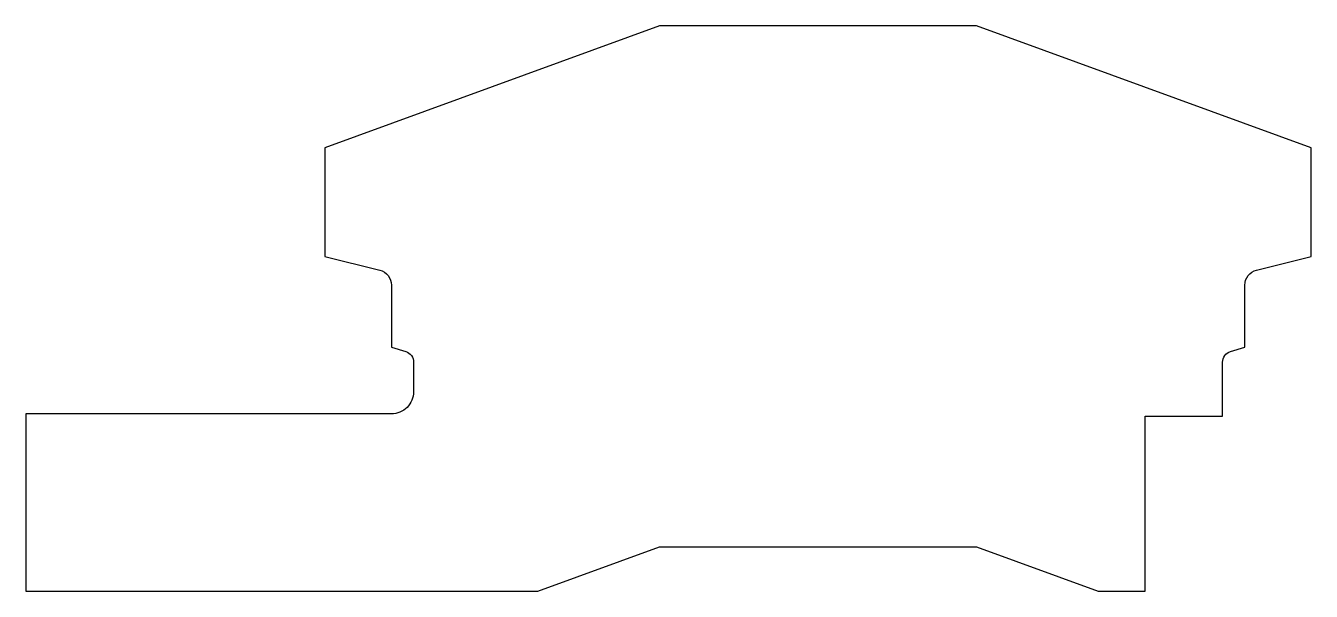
# Model space of a CAD drawing. Header units: millimetres. Extents: x 0 to 580, y 0 to 255.
import ezdxf

# ---------------------------------------------------------------- set-up
doc = ezdxf.new("R2010")
doc.units = ezdxf.units.MM
doc.layers.add('insulation', color=2, linetype='Continuous')

msp = doc.modelspace()

# ---------------------------------------------------------------- linework, layer by layer
at = {"layer": 'insulation'}
msp.add_lwpolyline([(543.56, 108.07), (550, 110), (550, 138.03, -0.344151), (555.3, 144.83), (580, 151), (580, 200), (429, 255), (286, 255), (135, 200), (135, 151), (159.7, 144.83, -0.344151), (165, 138.03), (165, 110), (171.44, 108.07, -0.331206), (175, 103.28), (175, 90, -0.414214), (165, 80), (0, 80), (0, 0), (231.09, 0), (286, 20), (429, 20), (483.91, 0), (505, 0), (505, 79), (540, 79), (540, 103.28, -0.331206)], format="xyb", close=True, dxfattribs=at)

doc.saveas('drawing.dxf')
